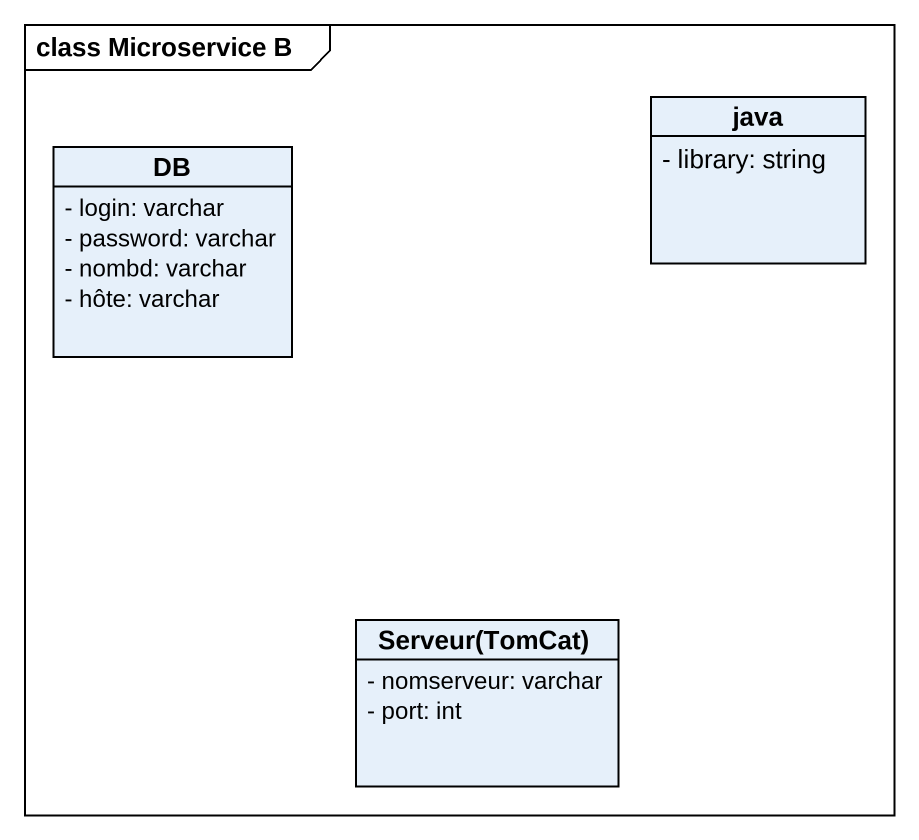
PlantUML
@startuml
mainframe class Microservice B
hide circle
hide empty members
skinparam classAttributeIconSize 0
class DB {
  - login: varchar
  - password: varchar
  - nombd: varchar
  - hôte: varchar
}
class java {
  - library: string
}
class "Serveur(TomCat)" as Serveur_TomCat {
  - nomserveur: varchar
  - port: int
}
@enduml
